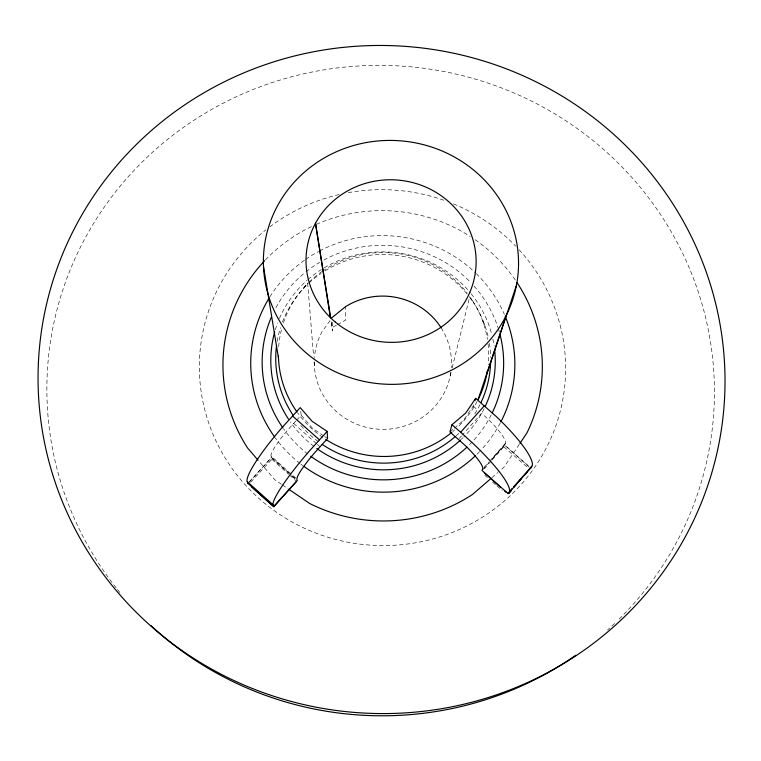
<?xml version="1.0" encoding="UTF-8"?>
<svg xmlns="http://www.w3.org/2000/svg" width="761" height="761" viewBox="0 0 761 761"><rect width="100%" height="100%" fill="white"/><g stroke="black" fill="none" stroke-linecap="round" stroke-linejoin="round"><path stroke-width="0.57" stroke-dasharray="3.81 2.85" d="M332.776 322.065L332.481 330.94L330.864 320.676M450.217 375.829L451.064 372.376M452.196 367.782L469.775 296.495M454.403 428.158L463.344 420.529L473.18 406.089L473.903 403.882M492.139 459.948L503.792 446.812L505.475 443.349A34.873 7.087 41.9 0 0 487.839 418.997L481.637 413.394L462.269 435.016M519.287 444.357L503.991 467.216L498.759 471.734M330.017 320.571L321.874 331.967A68.623 66.626 4.6 0 0 314.474 357.451M303.858 288.096L305.903 285.365M484.129 467.34L488.981 461.927M489.627 461.147L505.475 443.349M482.759 469.575L488.933 462.745M491.863 459.302L504.553 445.137L530.798 467.872M484.367 468.709L491.359 460.824M493.385 457.589L504.667 444.89L530.541 468.329M248.771 482.826L271.42 457.447L291.178 475.073M295.896 420.938L288.029 429.642A35.016 5.508 -48.4 0 0 270.992 455.963L296.134 478.412M459.178 438.479L461.499 435.882M249.418 481.57L271.477 457.694L297.247 480.705M250.711 482.198L271.858 459.302L271.097 456.058M296.647 420.12L301.204 415.202L300.509 409.789M491.787 477.765L497.894 472.495M449.932 431.972L453.508 428.919M336.381 325.251L332.262 327.544L331.244 321.228M337.408 324.681L345.646 320.096L345.551 306.645M323.625 435.863L312.781 428.557L301.204 415.202M324.614 436.529L327.563 438.517M281.456 484.262L274.702 479.668L258.854 461.147M282.417 484.919L288.21 488.866M473.18 406.089L477.413 409.741M503.792 446.812L528.172 467.929M484.738 475.254L487.354 477.537M492.586 482.103L496.077 485.138M496.943 485.899L502.174 490.465M293.622 423.392L316.481 443.653M317.356 444.434L319.991 446.774M292.043 475.844L297.209 480.476M271.858 459.302L288.657 474.312M289.541 475.102L295.734 480.629M472.21 300.785L470.64 297.789A105.151 101.955 4.6 0 1 487.449 339.406M482.845 321.456L484.69 324.985M307.644 283.102L313.589 356.167M314.074 362.055L314.36 365.594M116.11 587.806A333.841 325.156 4.6 0 1 165.375 141.156A333.841 325.156 4.6 0 1 625.77 170.845A333.841 325.156 4.6 0 1 618.027 620.177M614.593 623.487A333.841 325.156 4.6 0 1 607.573 629.994M119.848 592.477A333.841 325.156 4.6 0 1 116.852 588.748M265.418 259.91A159.724 155.12 4.6 0 1 312.162 226.264M316.414 224.324A159.724 155.12 4.6 0 1 470.25 236.49M475.102 239.734A159.724 155.12 4.6 0 1 515.701 280.619M500.319 422.926A132.091 128.257 4.6 0 1 480.476 450.645M479.668 451.501A132.091 128.257 4.6 0 1 476.319 454.869M302.754 465.542A132.091 128.257 4.6 0 1 300.899 464.134M299.986 463.42A132.091 128.257 4.6 0 1 275.33 437.946M269.965 296.695A132.091 128.257 4.6 0 1 304.838 259.977M305.789 259.311A132.091 128.257 4.6 0 1 318.602 251.482M319.63 250.93A132.091 128.257 4.6 0 1 475.387 272.838M476.224 273.646A132.091 128.257 4.6 0 1 504.381 314.369M491.206 414.897A120.771 117.242 4.6 0 1 467.834 446.307M307.929 454.146A120.771 117.242 4.6 0 1 283.653 428.909M275.929 307.663A120.771 117.242 4.6 0 1 305.142 272.486M306.074 271.744A120.771 117.242 4.6 0 1 319.696 262.355M323.815 260.024A120.771 117.242 4.6 0 1 470.793 282.559M474.027 286.05A120.771 117.242 4.6 0 1 497.998 327.63M498.35 328.752A120.771 117.242 4.6 0 1 499.359 332.129M484.12 408.657A112.248 108.947 4.6 0 1 463.915 436.776M463.088 437.594A112.248 108.947 4.6 0 1 461.394 439.221M313.913 446.374A112.248 108.947 4.6 0 1 290.388 421.917M275.358 329.656A112.248 108.947 4.6 0 1 277.651 322.892M279.439 318.469A112.248 108.947 4.6 0 1 307.044 280.324M307.939 279.534A112.248 108.947 4.6 0 1 321.342 269.546M324.291 267.739A112.248 108.947 4.6 0 1 470.45 292.918M471.173 293.803A112.248 108.947 4.6 0 1 491.796 334.479M492.9 339.111A112.248 108.947 4.6 0 1 494.165 346.141M479.963 404.652A107.491 104.286 4.6 0 1 474.265 414.631M458.769 433.332A107.491 104.286 4.6 0 1 456.191 435.72M318.25 441.618A107.491 104.286 4.6 0 1 304.238 429.204M303.43 428.348A107.491 104.286 4.6 0 1 299.558 423.925M277.166 341.356A107.491 104.286 4.6 0 1 280.505 327.601M282.474 321.989A107.491 104.286 4.6 0 1 308.043 283.91M308.909 283.102A107.491 104.286 4.6 0 1 321.066 273.418M325.042 270.83A107.491 104.286 4.6 0 1 468.7 296.029M469.432 296.971A107.491 104.286 4.6 0 1 488.543 338.664M489.399 343.344A107.491 104.286 4.6 0 1 490.655 357.442M519.097 249.722A183.173 177.922 4.6 0 1 502.669 502.45A183.173 177.922 4.6 0 1 242.74 482.008A183.173 177.922 4.6 0 1 265.979 229.803M269.755 226.873A183.173 177.922 4.6 0 1 339.073 194.55M348.234 192.657A183.173 177.922 4.6 0 1 444.728 200.543M453.451 203.891A183.173 177.922 4.6 0 1 515.825 246.241M477.137 401.408A105.151 101.955 4.6 0 1 458.074 426.778M454.564 430.022A105.151 101.955 4.6 0 1 452.757 431.592M322.854 437.47A105.151 101.955 4.6 0 1 297.665 412.9M278.678 346.702A105.151 101.955 4.6 0 1 281.77 328.448M283.425 322.902A105.151 101.955 4.6 0 1 308.319 282.892M309.156 282.084A105.151 101.955 4.6 0 1 321.779 271.677M322.74 271.011A105.151 101.955 4.6 0 1 467.206 293.128M488.067 344.001A105.151 101.955 4.6 0 1 488.191 364.823M450.807 372.405A68.623 66.626 4.6 0 1 376.105 429.004A68.623 66.626 4.6 0 1 314.388 358.621M441.171 327.848A68.623 66.626 4.6 0 1 451.321 367.763"/><path stroke-width="1.14" d="M513.685 486.783L532.167 465.97A69.793 14.183 41.9 0 0 496.324 416.581L475.701 398.355L465.675 413.08L451.986 424.733L449.932 431.972L464.619 444.976A35.025 6.44 41.9 0 1 482.702 469.004L482.008 470.431L500.291 487.04M474.988 400.571L475.701 398.355M506.065 315.796L478.203 399.335A105.151 101.955 4.6 0 0 487.449 370.588M486.84 374.003L516.415 285.451A127.62 121.931 4.6 0 0 348.338 147.13A127.62 121.931 4.6 0 0 308.129 354.569A127.62 121.931 4.6 0 0 516.415 285.451M484.367 472.809L508.186 493.585L512.115 488.562M530.541 468.329L531.701 466.303M519.925 443.406L526.945 432.923A159.724 155.12 4.6 0 0 517.014 282.588M508.186 493.585L530.798 467.872M508.719 493.138L510.983 490.56M514.008 487.116L516.281 484.538M508.957 493.261L511.287 490.607M519.297 481.095L521.551 478.536M524.548 475.13L527.544 471.734M273.77 506.845L297.209 480.476L296.904 479.097A35.13 4.823 -48.5 0 1 314.398 453.052L327.563 438.517L327.135 431.401L312.058 421.242L300.234 407.63L281.684 428.005A70.079 11.015 -48.4 0 0 247.03 481.456L273.294 505.047L273.665 506.445L296.514 481.504M327.135 431.401L308.585 451.901A70.307 9.665 -48.5 0 0 272.999 504.8L273.294 505.047M451.986 424.733L460.633 432.248L484.338 405.813M490.921 478.526L472.4 494.536A159.724 155.12 4.6 0 1 309.632 503.468L289.17 489.523M331.92 317.698L345.551 306.645A68.623 66.626 4.6 0 1 441.171 327.848M508.976 492.129L509.423 491.834A70.088 12.889 41.9 0 0 472.657 443.083L460.633 432.248M292.5 415.982L319.411 439.81M247.858 483.254L273.665 506.445M251.434 486.755L272.914 506.075M504.553 490.902L506.255 492.453M258.103 460.272L247.525 447.906A159.724 155.12 4.6 0 1 264.609 260.766M247.363 481.742L248.01 483.682M263.477 266.369L278.507 358.307M330.721 317.946L315.482 223.268L330.331 317.299M575.744 655.25A333.841 325.156 4.6 0 1 150.935 625.58M505.285 316.49A132.091 128.257 4.6 0 1 500.852 421.898M475.463 455.696A132.091 128.257 4.6 0 1 303.696 466.236M274.635 436.985A132.091 128.257 4.6 0 1 268.757 298.664M500.272 335.563A120.771 117.242 4.6 0 1 492.243 412.823M466.988 447.107A120.771 117.242 4.6 0 1 310.764 456.277M282.987 427.958A120.771 117.242 4.6 0 1 271.335 317.185M490.626 362.198A107.491 104.286 4.6 0 1 480.962 402.598M455.316 436.491A107.491 104.286 4.6 0 1 322.122 444.357M292.652 414.574A107.491 104.286 4.6 0 1 276.481 346.065M494.612 349.67A112.248 108.947 4.6 0 1 485.118 406.602M460.538 440.02A112.248 108.947 4.6 0 1 316.776 448.486M288.438 419.045A112.248 108.947 4.6 0 1 274.692 331.929M451.834 432.362A105.151 101.955 4.6 0 1 325.756 439.401M296.971 411.939A105.151 101.955 4.6 0 1 278.431 355.996M166.887 639.383A343.553 334.003 4.6 0 0 721.095 431.392A343.553 334.003 4.6 0 0 256.619 67.786A343.553 334.003 4.6 0 0 166.887 639.383M335.43 322.16A85.07 81.265 4.6 0 0 474.598 276.956A85.07 81.265 4.6 0 0 363.168 184.076A85.07 81.265 4.6 0 0 335.43 322.16"/></g></svg>
